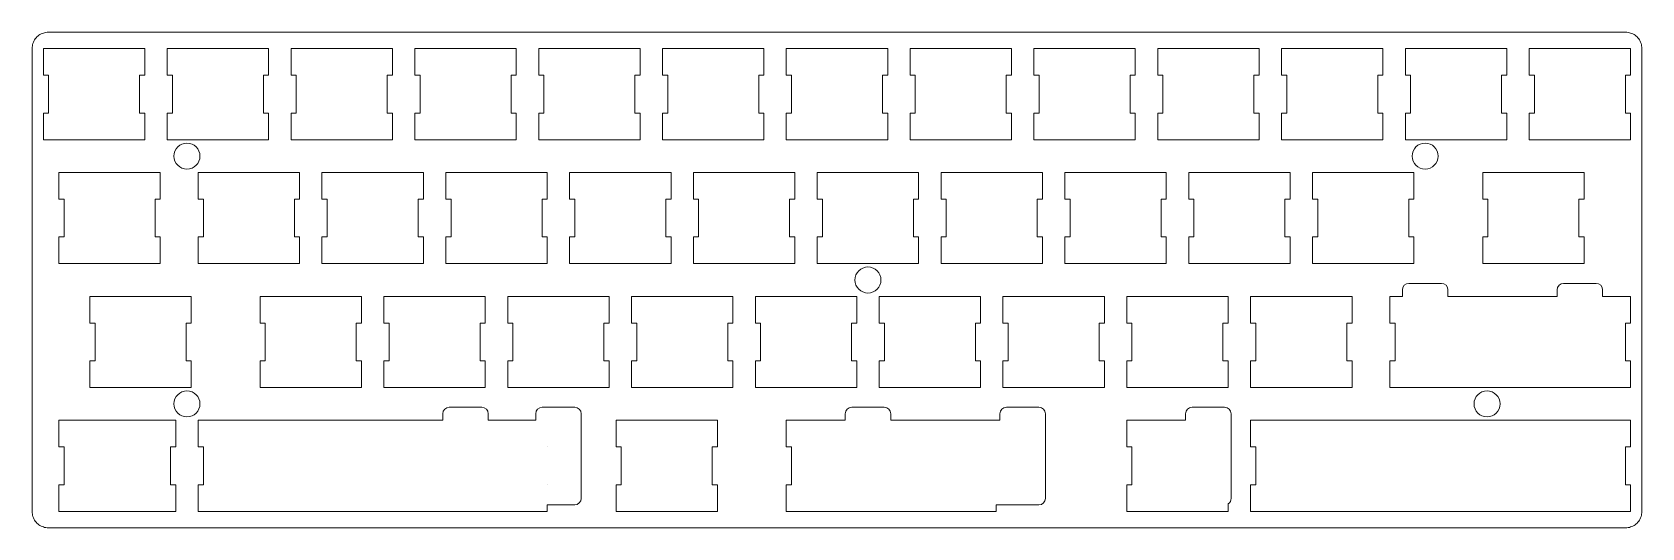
# Model space of a CAD drawing. Extents: x 0 to 248, y 0 to 76.
import ezdxf

# ---------------------------------------------------------------- set-up
doc = ezdxf.new("R2010")
doc.units = 0
doc.layers.get('0').update_dxf_attribs({"lineweight": 5, "true_color": 0xffffff})

msp = doc.modelspace()

# ---------------------------------------------------------------- linework, layer by layer
at = {"color": 0}
for p, q in [((0.125402, 74.1729), (0.163987, 74.3645)), ((0.163987, 74.3645), (0.216352, 74.5532)), ((0.216352, 74.5532), (0.285254, 74.7377)), ((0.285254, 74.7377), (0.366557, 74.9155)), ((0.366557, 74.9155), (0.463021, 75.088)), ((0.463021, 75.088), (0.571885, 75.2507)), ((0.571885, 75.2507), (0.693152, 75.4048)), ((0.693152, 75.4048), (0.826823, 75.5481)), ((0.826823, 75.5481), (0.970139, 75.6818)), ((0.970139, 75.6818), (1.12448, 75.8031)), ((1.12448, 75.8031), (1.28709, 75.9121)), ((1.28709, 75.9121), (1.45934, 76.0084)), ((1.45934, 76.0084), (1.63711, 76.0899)), ((1.63711, 76.0899), (1.82177, 76.1587)), ((1.82177, 76.1587), (2.01056, 76.2109)), ((2.01056, 76.2109), (2.20211, 76.2497)), ((2.20211, 76.2497), (2.39779, 76.273)), ((2.39779, 76.273), (2.59485, 76.2811)), ((2.59485, 76.2811), (245.245, 76.2801)), ((245.245, 76.2801), (245.442, 76.273)), ((245.442, 76.273), (245.637, 76.2497)), ((245.637, 76.2497), (245.828, 76.2109)), ((245.828, 76.2109), (246.018, 76.1587)), ((246.018, 76.1587), (246.202, 76.0899)), ((246.202, 76.0899), (246.379, 76.0084)), ((246.379, 76.0084), (246.552, 75.9121)), ((246.552, 75.9121), (246.714, 75.8031)), ((246.714, 75.8031), (246.869, 75.6818)), ((246.869, 75.6818), (247.013, 75.5481)), ((247.013, 75.5481), (247.147, 75.4048)), ((247.147, 75.4048), (247.268, 75.2507)), ((247.268, 75.2507), (247.377, 75.088)), ((247.377, 75.088), (247.472, 74.9155)), ((247.472, 74.9155), (247.555, 74.7377)), ((247.555, 74.7377), (247.622, 74.5532)), ((247.622, 74.5532), (247.676, 74.3645)), ((247.676, 74.3645), (247.715, 74.1729)), ((0.093707, 2.57969), (0.095085, 73.7803)), ((0.095085, 73.7803), (0.101975, 73.9771)), ((0.101975, 73.9771), (0.125402, 74.1729)), ((1.819065, 73.7553), (1.81905, 69.6556)), ((17.41977, 69.6556), (17.419785, 73.7553)), ((20.86899, 73.7553), (20.868975, 69.6556)), ((36.469695, 69.6556), (36.46971, 73.7553)), ((39.91899, 73.7553), (39.918975, 69.6556)), ((55.519695, 69.6556), (55.51971, 73.7553)), ((58.96899, 73.7553), (58.968975, 69.6556)), ((74.569695, 69.6556), (74.56971, 73.7553)), ((78.01899, 73.7553), (78.018975, 69.6556)), ((93.619695, 69.6556), (93.61971, 73.7553)), ((97.06829, 73.7553), (97.068275, 69.6556)), ((112.668995, 69.6556), (112.66901, 73.7553)), ((116.11814, 73.7553), (116.118125, 69.6556)), ((131.718845, 69.6556), (131.71886, 73.7553)), ((135.16914, 73.7553), (135.169125, 69.6556)), ((150.769845, 69.6556), (150.76986, 73.7553)), ((154.21914, 73.7553), (154.219125, 69.6556)), ((169.819845, 69.6556), (169.81986, 73.7553)), ((173.26914, 73.7553), (173.269125, 69.6556)), ((188.869845, 69.6556), (188.86986, 73.7553)), ((192.31914, 73.7553), (192.319125, 69.6556)), ((207.919845, 69.6556), (207.91986, 73.7553)), ((211.36914, 73.7553), (211.369125, 69.6556)), ((226.969845, 69.6556), (226.96986, 73.7553)), ((230.41914, 73.7553), (230.419125, 69.6556)), ((246.019845, 69.6556), (246.01986, 73.7553)), ((247.715, 74.1729), (247.738, 73.9771)), ((247.738, 73.9771), (247.745, 73.7803)), ((247.745, 73.7803), (247.745, 2.57969)), ((1.81905, 69.6556), (2.61968, 69.6556)), ((2.61968, 69.6556), (2.61968, 63.8556)), ((16.61917, 63.8556), (16.61917, 69.6556)), ((16.61917, 69.6556), (17.41977, 69.6556)), ((20.868975, 69.6556), (21.669605, 69.6556)), ((21.669605, 69.6556), (21.669605, 63.8556)), ((35.669095, 63.8556), (35.669095, 69.6556)), ((35.669095, 69.6556), (36.469695, 69.6556)), ((39.918975, 69.6556), (40.719605, 69.6556)), ((40.719605, 69.6556), (40.719605, 63.8556)), ((54.719095, 63.8556), (54.719095, 69.6556)), ((54.719095, 69.6556), (55.519695, 69.6556)), ((58.968975, 69.6556), (59.769605, 69.6556)), ((59.769605, 69.6556), (59.769605, 63.8556)), ((73.769095, 63.8556), (73.769095, 69.6556)), ((73.769095, 69.6556), (74.569695, 69.6556)), ((78.018975, 69.6556), (78.819605, 69.6556)), ((78.819605, 69.6556), (78.819605, 63.8556)), ((92.819095, 63.8556), (92.819095, 69.6556)), ((92.819095, 69.6556), (93.619695, 69.6556)), ((97.068275, 69.6556), (97.868905, 69.6556)), ((97.868905, 69.6556), (97.868905, 63.8556)), ((111.868395, 63.8556), (111.868395, 69.6556)), ((111.868395, 69.6556), (112.668995, 69.6556)), ((116.118125, 69.6556), (116.918755, 69.6556)), ((116.918755, 69.6556), (116.918755, 63.8556)), ((130.918245, 63.8556), (130.918245, 69.6556)), ((130.918245, 69.6556), (131.718845, 69.6556)), ((135.169125, 69.6556), (135.969755, 69.6556)), ((135.969755, 69.6556), (135.969755, 63.8556)), ((149.969245, 63.8556), (149.969245, 69.6556)), ((149.969245, 69.6556), (150.769845, 69.6556)), ((154.219125, 69.6556), (155.019755, 69.6556)), ((155.019755, 69.6556), (155.019755, 63.8556)), ((169.019245, 63.8556), (169.019245, 69.6556)), ((169.019245, 69.6556), (169.819845, 69.6556)), ((173.269125, 69.6556), (174.069755, 69.6556)), ((174.069755, 69.6556), (174.069755, 63.8556)), ((188.069245, 63.8556), (188.069245, 69.6556)), ((188.069245, 69.6556), (188.869845, 69.6556)), ((192.319125, 69.6556), (193.119755, 69.6556)), ((193.119755, 69.6556), (193.119755, 63.8556)), ((207.119245, 63.8556), (207.119245, 69.6556)), ((207.119245, 69.6556), (207.919845, 69.6556)), ((211.369125, 69.6556), (212.169755, 69.6556)), ((212.169755, 69.6556), (212.169755, 63.8556)), ((226.169245, 63.8556), (226.169245, 69.6556)), ((226.169245, 69.6556), (226.969845, 69.6556)), ((230.419125, 69.6556), (231.219755, 69.6556)), ((231.219755, 69.6556), (231.219755, 63.8556)), ((245.219245, 63.8556), (245.219245, 69.6556)), ((245.219245, 69.6556), (246.019845, 69.6556)), ((1.819065, 59.7559), (1.81905, 63.8556)), ((2.61968, 63.8556), (1.81905, 63.8556)), ((17.41977, 63.8556), (16.61917, 63.8556)), ((17.41977, 63.8556), (17.419785, 59.7559)), ((20.86899, 59.7559), (20.868975, 63.8556)), ((21.669605, 63.8556), (20.868975, 63.8556)), ((36.469695, 63.8556), (35.669095, 63.8556)), ((36.469695, 63.8556), (36.46971, 59.7559)), ((39.91899, 59.7559), (39.918975, 63.8556)), ((40.719605, 63.8556), (39.918975, 63.8556)), ((55.519695, 63.8556), (54.719095, 63.8556)), ((55.519695, 63.8556), (55.51971, 59.7559)), ((58.96899, 59.7559), (58.968975, 63.8556)), ((59.769605, 63.8556), (58.968975, 63.8556)), ((74.569695, 63.8556), (73.769095, 63.8556)), ((74.569695, 63.8556), (74.56971, 59.7559)), ((78.01899, 59.7559), (78.018975, 63.8556)), ((78.819605, 63.8556), (78.018975, 63.8556)), ((93.619695, 63.8556), (92.819095, 63.8556)), ((93.619695, 63.8556), (93.61971, 59.7559)), ((97.06829, 59.7559), (97.068275, 63.8556)), ((97.868905, 63.8556), (97.068275, 63.8556)), ((112.668995, 63.8556), (111.868395, 63.8556)), ((112.668995, 63.8556), (112.66901, 59.7559)), ((116.11814, 59.7559), (116.118125, 63.8556)), ((116.918755, 63.8556), (116.118125, 63.8556)), ((131.718845, 63.8556), (130.918245, 63.8556)), ((131.718845, 63.8556), (131.71886, 59.7559)), ((135.16914, 59.7559), (135.169125, 63.8556)), ((135.969755, 63.8556), (135.169125, 63.8556)), ((150.769845, 63.8556), (149.969245, 63.8556)), ((150.769845, 63.8556), (150.76986, 59.7559)), ((154.21914, 59.7559), (154.219125, 63.8556)), ((155.019755, 63.8556), (154.219125, 63.8556)), ((169.819845, 63.8556), (169.019245, 63.8556)), ((169.819845, 63.8556), (169.81986, 59.7559)), ((173.26914, 59.7559), (173.269125, 63.8556)), ((174.069755, 63.8556), (173.269125, 63.8556)), ((188.869845, 63.8556), (188.069245, 63.8556)), ((188.869845, 63.8556), (188.86986, 59.7559)), ((192.31914, 59.7559), (192.319125, 63.8556)), ((193.119755, 63.8556), (192.319125, 63.8556)), ((207.919845, 63.8556), (207.119245, 63.8556)), ((207.919845, 63.8556), (207.91986, 59.7559)), ((211.36914, 59.7559), (211.369125, 63.8556)), ((212.169755, 63.8556), (211.369125, 63.8556)), ((226.969845, 63.8556), (226.169245, 63.8556)), ((226.969845, 63.8556), (226.96986, 59.7559)), ((230.41914, 59.7559), (230.419125, 63.8556)), ((231.219755, 63.8556), (230.419125, 63.8556)), ((246.019845, 63.8556), (245.219245, 63.8556)), ((246.019845, 63.8556), (246.01986, 59.7559)), ((4.200295, 54.7053), (4.20028, 50.6056)), ((19.801, 50.6056), (19.801015, 54.7053)), ((25.63149, 54.7053), (25.631475, 50.6056)), ((41.232195, 50.6056), (41.23221, 54.7053)), ((44.68149, 54.7053), (44.681475, 50.6056)), ((60.282195, 50.6056), (60.28221, 54.7053)), ((63.73149, 54.7053), (63.731475, 50.6056)), ((79.332195, 50.6056), (79.33221, 54.7053)), ((82.78149, 54.7053), (82.781475, 50.6056)), ((98.382195, 50.6056), (98.38221, 54.7053)), ((101.83164, 54.7053), (101.831625, 50.6056)), ((117.432345, 50.6056), (117.43236, 54.7053)), ((120.88164, 54.7053), (120.881625, 50.6056)), ((136.482345, 50.6056), (136.48236, 54.7053)), ((139.93164, 54.7053), (139.931625, 50.6056)), ((155.532345, 50.6056), (155.53236, 54.7053)), ((158.98164, 54.7053), (158.981625, 50.6056)), ((174.582345, 50.6056), (174.58236, 54.7053)), ((178.03164, 54.7053), (178.031625, 50.6056)), ((193.632345, 50.6056), (193.63236, 54.7053)), ((197.08164, 54.7053), (197.081625, 50.6056)), ((212.682345, 50.6056), (212.68236, 54.7053)), ((223.27514, 54.7053), (223.275125, 50.6056)), ((238.875845, 50.6056), (238.87586, 54.7053)), ((4.20028, 50.6056), (5.00091, 50.6056)), ((5.00091, 50.6056), (5.00091, 44.8056)), ((19.0004, 44.8056), (19.0004, 50.6056)), ((19.0004, 50.6056), (19.801, 50.6056)), ((25.631475, 50.6056), (26.432105, 50.6056)), ((26.432105, 50.6056), (26.432105, 44.8056)), ((40.431595, 44.8056), (40.431595, 50.6056)), ((40.431595, 50.6056), (41.232195, 50.6056)), ((44.681475, 50.6056), (45.482105, 50.6056)), ((45.482105, 50.6056), (45.482105, 44.8056)), ((59.481595, 44.8056), (59.481595, 50.6056)), ((59.481595, 50.6056), (60.282195, 50.6056)), ((63.731475, 50.6056), (64.532105, 50.6056)), ((64.532105, 50.6056), (64.532105, 44.8056)), ((78.531595, 44.8056), (78.531595, 50.6056)), ((78.531595, 50.6056), (79.332195, 50.6056)), ((82.781475, 50.6056), (83.582105, 50.6056)), ((83.582105, 50.6056), (83.582105, 44.8056)), ((97.581595, 44.8056), (97.581595, 50.6056)), ((97.581595, 50.6056), (98.382195, 50.6056)), ((101.831625, 50.6056), (102.632255, 50.6056)), ((102.632255, 50.6056), (102.632255, 44.8056)), ((116.631745, 44.8056), (116.631745, 50.6056)), ((116.631745, 50.6056), (117.432345, 50.6056)), ((120.881625, 50.6056), (121.682255, 50.6056)), ((121.682255, 50.6056), (121.682255, 44.8056)), ((135.681745, 44.8056), (135.681745, 50.6056)), ((135.681745, 50.6056), (136.482345, 50.6056)), ((139.931625, 50.6056), (140.732255, 50.6056)), ((140.732255, 50.6056), (140.732255, 44.8056)), ((154.731745, 44.8056), (154.731745, 50.6056)), ((154.731745, 50.6056), (155.532345, 50.6056)), ((158.981625, 50.6056), (159.782255, 50.6056)), ((159.782255, 50.6056), (159.782255, 44.8056)), ((173.781745, 44.8056), (173.781745, 50.6056)), ((173.781745, 50.6056), (174.582345, 50.6056)), ((178.031625, 50.6056), (178.832255, 50.6056)), ((178.832255, 50.6056), (178.832255, 44.8056)), ((192.831745, 44.8056), (192.831745, 50.6056)), ((192.831745, 50.6056), (193.632345, 50.6056)), ((197.081625, 50.6056), (197.882255, 50.6056)), ((197.882255, 50.6056), (197.882255, 44.8056)), ((211.881745, 44.8056), (211.881745, 50.6056)), ((211.881745, 50.6056), (212.682345, 50.6056)), ((223.275125, 50.6056), (224.075755, 50.6056)), ((224.075755, 50.6056), (224.075755, 44.8056)), ((238.075245, 44.8056), (238.075245, 50.6056)), ((238.075245, 50.6056), (238.875845, 50.6056)), ((4.200295, 40.7059), (4.20028, 44.8056)), ((5.00091, 44.8056), (4.20028, 44.8056)), ((19.801, 44.8056), (19.0004, 44.8056)), ((19.801, 44.8056), (19.801015, 40.7059)), ((25.63149, 40.7059), (25.631475, 44.8056)), ((26.432105, 44.8056), (25.631475, 44.8056)), ((41.232195, 44.8056), (40.431595, 44.8056)), ((41.232195, 44.8056), (41.23221, 40.7059)), ((44.68149, 40.7059), (44.681475, 44.8056)), ((45.482105, 44.8056), (44.681475, 44.8056)), ((60.282195, 44.8056), (59.481595, 44.8056)), ((60.282195, 44.8056), (60.28221, 40.7059)), ((63.73149, 40.7059), (63.731475, 44.8056)), ((64.532105, 44.8056), (63.731475, 44.8056)), ((79.332195, 44.8056), (78.531595, 44.8056)), ((79.332195, 44.8056), (79.33221, 40.7059)), ((82.78149, 40.7059), (82.781475, 44.8056)), ((83.582105, 44.8056), (82.781475, 44.8056)), ((98.382195, 44.8056), (97.581595, 44.8056)), ((98.382195, 44.8056), (98.38221, 40.7059)), ((101.83164, 40.7059), (101.831625, 44.8056)), ((102.632255, 44.8056), (101.831625, 44.8056)), ((117.432345, 44.8056), (116.631745, 44.8056)), ((117.432345, 44.8056), (117.43236, 40.7059)), ((120.88164, 40.7059), (120.881625, 44.8056)), ((121.682255, 44.8056), (120.881625, 44.8056)), ((136.482345, 44.8056), (135.681745, 44.8056)), ((136.482345, 44.8056), (136.48236, 40.7059)), ((139.93164, 40.7059), (139.931625, 44.8056)), ((140.732255, 44.8056), (139.931625, 44.8056)), ((155.532345, 44.8056), (154.731745, 44.8056)), ((155.532345, 44.8056), (155.53236, 40.7059)), ((158.98164, 40.7059), (158.981625, 44.8056)), ((159.782255, 44.8056), (158.981625, 44.8056)), ((174.582345, 44.8056), (173.781745, 44.8056)), ((174.582345, 44.8056), (174.58236, 40.7059)), ((178.03164, 40.7059), (178.031625, 44.8056)), ((178.832255, 44.8056), (178.031625, 44.8056)), ((193.632345, 44.8056), (192.831745, 44.8056)), ((193.632345, 44.8056), (193.63236, 40.7059)), ((197.08164, 40.7059), (197.081625, 44.8056)), ((197.882255, 44.8056), (197.081625, 44.8056)), ((212.682345, 44.8056), (211.881745, 44.8056)), ((212.682345, 44.8056), (212.68236, 40.7059)), ((223.27514, 40.7059), (223.275125, 44.8056)), ((224.075755, 44.8056), (223.275125, 44.8056)), ((238.875845, 44.8056), (238.075245, 44.8056)), ((238.875845, 44.8056), (238.87586, 40.7059)), ((8.962795, 35.6553), (8.96278, 31.5556)), ((24.5635, 31.5556), (24.563515, 35.6553)), ((35.15649, 35.6553), (35.156475, 31.5556)), ((50.757195, 31.5556), (50.75721, 35.6553)), ((54.20649, 35.6553), (54.206475, 31.5556)), ((69.807195, 31.5556), (69.80721, 35.6553)), ((73.25649, 35.6553), (73.256475, 31.5556)), ((88.857195, 31.5556), (88.85721, 35.6553)), ((92.30674, 35.6553), (92.306725, 31.5556)), ((107.907445, 31.5556), (107.90746, 35.6553)), ((111.35664, 35.6553), (111.356625, 31.5556)), ((126.957345, 31.5556), (126.95736, 35.6553)), ((130.40664, 35.6553), (130.406625, 31.5556)), ((146.007345, 31.5556), (146.00736, 35.6553)), ((149.45664, 35.6553), (149.456625, 31.5556)), ((165.057345, 31.5556), (165.05736, 35.6553)), ((168.50664, 35.6553), (168.506625, 31.5556)), ((184.107345, 31.5556), (184.10736, 35.6553)), ((187.55664, 35.6553), (187.556625, 31.5556)), ((203.157345, 31.5556), (203.15736, 35.6553)), ((208.987385, 35.6553), (208.98737, 31.5556)), ((210.9125, 35.6553), (208.987385, 35.6553)), ((234.7125, 35.6553), (217.9125, 35.6553)), ((246.019615, 35.6553), (241.7125, 35.6553)), ((246.0196, 31.5556), (246.019615, 35.6553)), ((8.96278, 31.5556), (9.76341, 31.5556)), ((9.76341, 31.5556), (9.76341, 25.7556)), ((23.7629, 25.7556), (23.7629, 31.5556)), ((23.7629, 31.5556), (24.5635, 31.5556)), ((35.156475, 31.5556), (35.957105, 31.5556)), ((35.957105, 31.5556), (35.957105, 25.7556)), ((49.956595, 25.7556), (49.956595, 31.5556)), ((49.956595, 31.5556), (50.757195, 31.5556)), ((54.206475, 31.5556), (55.007105, 31.5556)), ((55.007105, 31.5556), (55.007105, 25.7556)), ((69.006595, 25.7556), (69.006595, 31.5556)), ((69.006595, 31.5556), (69.807195, 31.5556)), ((73.256475, 31.5556), (74.057105, 31.5556)), ((74.057105, 31.5556), (74.057105, 25.7556)), ((88.056595, 25.7556), (88.056595, 31.5556)), ((88.056595, 31.5556), (88.857195, 31.5556)), ((92.306725, 31.5556), (93.107355, 31.5556)), ((93.107355, 31.5556), (93.107355, 25.7556)), ((107.106845, 25.7556), (107.106845, 31.5556)), ((107.106845, 31.5556), (107.907445, 31.5556)), ((111.356625, 31.5556), (112.157255, 31.5556)), ((112.157255, 31.5556), (112.157255, 25.7556)), ((126.156745, 25.7556), (126.156745, 31.5556)), ((126.156745, 31.5556), (126.957345, 31.5556)), ((130.406625, 31.5556), (131.207255, 31.5556)), ((131.207255, 31.5556), (131.207255, 25.7556)), ((145.206745, 25.7556), (145.206745, 31.5556)), ((145.206745, 31.5556), (146.007345, 31.5556)), ((149.456625, 31.5556), (150.257255, 31.5556)), ((150.257255, 31.5556), (150.257255, 25.7556)), ((164.256745, 25.7556), (164.256745, 31.5556)), ((164.256745, 31.5556), (165.057345, 31.5556)), ((168.506625, 31.5556), (169.307255, 31.5556)), ((169.307255, 31.5556), (169.307255, 25.7556)), ((183.306745, 25.7556), (183.306745, 31.5556)), ((183.306745, 31.5556), (184.107345, 31.5556)), ((187.556625, 31.5556), (188.357255, 31.5556)), ((188.357255, 31.5556), (188.357255, 25.7556)), ((202.356745, 25.7556), (202.356745, 31.5556)), ((202.356745, 31.5556), (203.157345, 31.5556)), ((208.988, 31.5557), (209.788, 31.5557)), ((209.788, 31.5557), (209.788, 25.7555)), ((245.219, 25.7555), (245.219, 31.5557)), ((245.219, 31.5557), (246.02, 31.5557)), ((8.962795, 21.6559), (8.96278, 25.7556)), ((9.76341, 25.7556), (8.96278, 25.7556)), ((24.5635, 25.7556), (23.7629, 25.7556)), ((24.5635, 25.7556), (24.563515, 21.6559)), ((35.15649, 21.6559), (35.156475, 25.7556)), ((35.957105, 25.7556), (35.156475, 25.7556)), ((50.757195, 25.7556), (49.956595, 25.7556)), ((50.757195, 25.7556), (50.75721, 21.6559)), ((54.20649, 21.6559), (54.206475, 25.7556)), ((55.007105, 25.7556), (54.206475, 25.7556)), ((69.807195, 25.7556), (69.006595, 25.7556)), ((69.807195, 25.7556), (69.80721, 21.6559)), ((73.25649, 21.6559), (73.256475, 25.7556)), ((74.057105, 25.7556), (73.256475, 25.7556)), ((88.857195, 25.7556), (88.056595, 25.7556)), ((88.857195, 25.7556), (88.85721, 21.6559)), ((92.30674, 21.6559), (92.306725, 25.7556)), ((93.107355, 25.7556), (92.306725, 25.7556)), ((107.907445, 25.7556), (107.106845, 25.7556)), ((107.907445, 25.7556), (107.90746, 21.6559)), ((111.35664, 21.6559), (111.356625, 25.7556)), ((112.157255, 25.7556), (111.356625, 25.7556)), ((126.957345, 25.7556), (126.156745, 25.7556)), ((126.957345, 25.7556), (126.95736, 21.6559)), ((130.40664, 21.6559), (130.406625, 25.7556)), ((131.207255, 25.7556), (130.406625, 25.7556)), ((146.007345, 25.7556), (145.206745, 25.7556)), ((146.007345, 25.7556), (146.00736, 21.6559)), ((149.45664, 21.6559), (149.456625, 25.7556)), ((150.257255, 25.7556), (149.456625, 25.7556)), ((165.057345, 25.7556), (164.256745, 25.7556)), ((165.057345, 25.7556), (165.05736, 21.6559)), ((168.50664, 21.6559), (168.506625, 25.7556)), ((169.307255, 25.7556), (168.506625, 25.7556)), ((184.107345, 25.7556), (183.306745, 25.7556)), ((184.107345, 25.7556), (184.10736, 21.6559)), ((187.55664, 21.6559), (187.556625, 25.7556)), ((188.357255, 25.7556), (187.556625, 25.7556)), ((203.157345, 25.7556), (202.356745, 25.7556)), ((203.157345, 25.7556), (203.15736, 21.6559)), ((208.987385, 21.6559), (208.98737, 25.7556)), ((209.788, 25.7555), (208.988, 25.7555)), ((246.02, 25.7555), (245.219, 25.7555)), ((246.0196, 25.7556), (246.019615, 21.6559)), ((208.987385, 21.6559), (246.019615, 21.6559)), ((4.200295, 16.605315), (4.20028, 12.505615)), ((22.182315, 16.605315), (4.200295, 16.605315)), ((22.1823, 12.505615), (22.182315, 16.605315)), ((25.631585, 16.605315), (25.63157, 12.505615)), ((63.26935, 16.605315), (25.631585, 16.605315)), ((77.5623, 16.605315), (70.26935, 16.605315)), ((89.925385, 16.605315), (89.92537, 12.505615)), ((105.525615, 16.605315), (89.925385, 16.605315)), ((105.5256, 12.505615), (105.525615, 16.605315)), ((116.119385, 16.605315), (116.11937, 12.505615)), ((125.1875, 16.605315), (116.119385, 16.605315)), ((148.9875, 16.605315), (132.1875, 16.605315)), ((168.506385, 16.605315), (168.50637, 12.505615)), ((177.5625, 16.605315), (168.506385, 16.605315)), ((187.556385, 16.605315), (187.55637, 12.505615)), ((246.019615, 16.605315), (187.556385, 16.605315)), ((246.0196, 12.505615), (246.019615, 16.605315)), ((4.20028, 12.5057), (5.00091, 12.5057)), ((5.00091, 12.5057), (5.00091, 6.70553)), ((21.3817, 6.70553), (21.3817, 12.5057)), ((21.3817, 12.5057), (22.1823, 12.5057)), ((25.6315, 12.5057), (26.4322, 12.5057)), ((26.4322, 12.5057), (26.4322, 6.70553)), ((79.3321, 12.5057), (79.3323, 12.5057)), ((79.3321, 12.505615), (79.3321, 12.5057)), ((89.9252, 12.5057), (90.726, 12.5057)), ((90.726, 12.5057), (90.726, 6.70553)), ((104.725, 6.70553), (104.725, 12.5057)), ((104.725, 12.5057), (105.526, 12.5057)), ((116.12, 12.5057), (116.92, 12.5057)), ((116.92, 12.5057), (116.92, 6.70553)), ((168.506, 12.5057), (169.307, 12.5057)), ((169.307, 12.5057), (169.307, 6.70553)), ((187.556, 12.5057), (188.357, 12.5057)), ((188.357, 12.5057), (188.357, 6.70553)), ((245.219, 6.70553), (245.219, 12.5057)), ((245.219, 12.5057), (246.02, 12.5057)), ((4.200295, 2.605915), (4.20028, 6.705615)), ((5.00091, 6.70553), (4.20028, 6.70553)), ((22.1823, 6.70553), (21.3817, 6.70553)), ((22.1823, 6.705615), (22.182315, 2.605915)), ((26.4322, 6.70553), (25.6315, 6.70553)), ((25.631585, 2.605915), (25.63157, 6.705615)), ((79.3321, 6.705615), (79.3321, 6.70553)), ((79.3323, 6.70553), (79.3321, 6.70553)), ((90.726, 6.70553), (89.9252, 6.70553)), ((89.925385, 2.605915), (89.92537, 6.705615)), ((105.526, 6.70553), (104.725, 6.70553)), ((105.5256, 6.705615), (105.525615, 2.605915)), ((116.119385, 2.605915), (116.11937, 6.705615)), ((116.92, 6.70553), (116.12, 6.70553)), ((169.307, 6.70553), (168.506, 6.70553)), ((168.506385, 2.605915), (168.50637, 6.705615)), ((188.357, 6.70553), (187.556, 6.70553)), ((187.556385, 2.605915), (187.55637, 6.705615)), ((246.02, 6.70553), (245.219, 6.70553)), ((246.0196, 6.705615), (246.019615, 2.605915)), ((0.101975, 2.38263), (0.093707, 2.57969)), ((4.200295, 2.605915), (22.182315, 2.605915)), ((25.631585, 2.605915), (79.332115, 2.605915)), ((79.332111, 3.607), (79.332115, 2.605915)), ((89.925385, 2.605915), (105.525615, 2.605915)), ((116.119385, 2.605915), (148.388615, 2.605915)), ((148.388611, 3.606994), (148.388615, 2.605915)), ((168.506385, 2.605915), (184.107615, 2.605915)), ((184.107, 3.60497), (184.107, 3.768239)), ((184.107611, 3.768636), (184.107615, 2.605915)), ((187.556385, 2.605915), (246.019615, 2.605915)), ((247.745, 2.57969), (247.738, 2.38263)), ((0.125402, 2.18833), (0.101975, 2.38263)), ((0.163987, 1.99678), (0.125402, 2.18833)), ((0.216352, 1.80661), (0.163987, 1.99678)), ((0.285254, 1.62333), (0.216352, 1.80661)), ((0.366557, 1.44556), (0.285254, 1.62333)), ((0.463021, 1.27331), (0.366557, 1.44556)), ((0.571885, 1.1107), (0.463021, 1.27331)), ((0.693152, 0.956359), (0.571885, 1.1107)), ((0.826823, 0.811664), (0.693152, 0.956359)), ((0.970139, 0.677997), (0.826823, 0.811664)), ((1.12448, 0.556729), (0.970139, 0.677997)), ((1.28709, 0.447862), (1.12448, 0.556729)), ((1.45934, 0.352778), (1.28709, 0.447862)), ((1.63711, 0.270095), (1.45934, 0.352778)), ((1.82177, 0.202572), (1.63711, 0.270095)), ((2.01056, 0.148828), (1.82177, 0.202572)), ((2.20211, 0.110243), (2.01056, 0.148828)), ((2.39779, 0.086817), (2.20211, 0.110243)), ((2.59485, 0.079926), (2.39779, 0.086817)), ((245.245, 0.079926), (2.59485, 0.079926)), ((245.442, 0.086817), (245.245, 0.079926)), ((245.637, 0.110243), (245.442, 0.086817)), ((245.828, 0.148828), (245.637, 0.110243)), ((246.018, 0.202572), (245.828, 0.148828)), ((246.202, 0.270095), (246.018, 0.202572)), ((246.379, 0.352778), (246.202, 0.270095)), ((246.552, 0.447862), (246.379, 0.352778)), ((246.714, 0.556729), (246.552, 0.447862)), ((246.869, 0.677997), (246.714, 0.556729)), ((247.013, 0.811664), (246.869, 0.677997)), ((247.147, 0.956359), (247.013, 0.811664)), ((247.268, 1.1107), (247.147, 0.956359)), ((247.377, 1.27331), (247.268, 1.1107)), ((247.472, 1.44556), (247.377, 1.27331)), ((247.555, 1.62333), (247.472, 1.44556)), ((247.622, 1.80661), (247.555, 1.62333)), ((247.676, 1.99678), (247.622, 1.80661)), ((247.715, 2.18833), (247.676, 1.99678)), ((247.738, 2.38263), (247.715, 2.18833))]:
    msp.add_line(p, q, dxfattribs=at)
for p, q in [((1.819065, 73.7553), (17.419785, 73.7553)), ((20.86899, 73.7553), (36.46971, 73.7553)), ((39.91899, 73.7553), (55.51971, 73.7553)), ((58.96899, 73.7553), (74.56971, 73.7553)), ((78.01899, 73.7553), (93.61971, 73.7553)), ((97.06829, 73.7553), (112.66901, 73.7553)), ((116.11814, 73.7553), (131.71886, 73.7553)), ((135.16914, 73.7553), (150.76986, 73.7553)), ((154.21914, 73.7553), (169.81986, 73.7553)), ((173.26914, 73.7553), (188.86986, 73.7553)), ((192.31914, 73.7553), (207.91986, 73.7553)), ((211.36914, 73.7553), (226.96986, 73.7553)), ((230.41914, 73.7553), (246.01986, 73.7553)), ((1.819065, 59.7559), (17.419785, 59.7559)), ((20.86899, 59.7559), (36.46971, 59.7559)), ((39.91899, 59.7559), (55.51971, 59.7559)), ((58.96899, 59.7559), (74.56971, 59.7559)), ((78.01899, 59.7559), (93.61971, 59.7559)), ((97.06829, 59.7559), (112.66901, 59.7559)), ((116.11814, 59.7559), (131.71886, 59.7559)), ((135.16914, 59.7559), (150.76986, 59.7559)), ((154.21914, 59.7559), (169.81986, 59.7559)), ((173.26914, 59.7559), (188.86986, 59.7559)), ((192.31914, 59.7559), (207.91986, 59.7559)), ((211.36914, 59.7559), (226.96986, 59.7559)), ((230.41914, 59.7559), (246.01986, 59.7559)), ((4.200295, 54.7053), (19.801015, 54.7053)), ((25.63149, 54.7053), (41.23221, 54.7053)), ((44.68149, 54.7053), (60.28221, 54.7053)), ((63.73149, 54.7053), (79.33221, 54.7053)), ((82.78149, 54.7053), (98.38221, 54.7053)), ((101.83164, 54.7053), (117.43236, 54.7053)), ((120.88164, 54.7053), (136.48236, 54.7053)), ((139.93164, 54.7053), (155.53236, 54.7053)), ((158.98164, 54.7053), (174.58236, 54.7053)), ((178.03164, 54.7053), (193.63236, 54.7053)), ((197.08164, 54.7053), (212.68236, 54.7053)), ((223.27514, 54.7053), (238.87586, 54.7053)), ((4.200295, 40.7059), (19.801015, 40.7059)), ((25.63149, 40.7059), (41.23221, 40.7059)), ((44.68149, 40.7059), (60.28221, 40.7059)), ((63.73149, 40.7059), (79.33221, 40.7059)), ((82.78149, 40.7059), (98.38221, 40.7059)), ((101.83164, 40.7059), (117.43236, 40.7059)), ((120.88164, 40.7059), (136.48236, 40.7059)), ((139.93164, 40.7059), (155.53236, 40.7059)), ((158.98164, 40.7059), (174.58236, 40.7059)), ((178.03164, 40.7059), (193.63236, 40.7059)), ((197.08164, 40.7059), (212.68236, 40.7059)), ((223.27514, 40.7059), (238.87586, 40.7059)), ((216.9125, 37.6556), (211.9125, 37.6556)), ((240.7125, 37.6556), (235.7125, 37.6556)), ((8.962795, 35.6553), (24.563515, 35.6553)), ((35.15649, 35.6553), (50.75721, 35.6553)), ((54.20649, 35.6553), (69.80721, 35.6553)), ((73.25649, 35.6553), (88.85721, 35.6553)), ((92.30674, 35.6553), (107.90746, 35.6553)), ((111.35664, 35.6553), (126.95736, 35.6553)), ((130.40664, 35.6553), (146.00736, 35.6553)), ((149.45664, 35.6553), (165.05736, 35.6553)), ((168.50664, 35.6553), (184.10736, 35.6553)), ((187.55664, 35.6553), (203.15736, 35.6553)), ((210.9125, 36.6556), (210.9125, 35.6553)), ((217.9125, 36.6556), (217.9125, 35.6553)), ((234.7125, 36.6556), (234.7125, 35.6553)), ((241.7125, 36.6556), (241.7125, 35.6553)), ((8.962795, 21.6559), (24.563515, 21.6559)), ((35.15649, 21.6559), (50.75721, 21.6559)), ((54.20649, 21.6559), (69.80721, 21.6559)), ((73.25649, 21.6559), (88.85721, 21.6559)), ((92.30674, 21.6559), (107.90746, 21.6559)), ((111.35664, 21.6559), (126.95736, 21.6559)), ((130.40664, 21.6559), (146.00736, 21.6559)), ((149.45664, 21.6559), (165.05736, 21.6559)), ((168.50664, 21.6559), (184.10736, 21.6559)), ((187.55664, 21.6559), (203.15736, 21.6559)), ((63.26935, 17.607), (63.26935, 16.605315)), ((69.26935, 18.607), (64.26935, 18.607)), ((70.26935, 17.607), (70.26935, 16.605315)), ((77.5623, 17.607), (77.5623, 16.605315)), ((83.5623, 18.607), (78.5623, 18.607)), ((84.5623, 17.607), (84.5623, 4.607)), ((125.1875, 17.607), (125.1875, 16.605315)), ((131.1875, 18.607), (126.1875, 18.607)), ((132.1875, 17.607), (132.1875, 16.605315)), ((148.9875, 17.607), (148.9875, 16.605315)), ((154.9875, 18.607), (149.9875, 18.607)), ((155.9875, 17.607), (155.9875, 4.607)), ((177.5625, 17.607), (177.5625, 16.605315)), ((183.5625, 18.607), (178.5625, 18.607)), ((184.5625, 17.607), (184.5625, 4.607)), ((83.5623, 3.607), (79.332111, 3.607)), ((154.9875, 3.607), (148.388611, 3.606994))]:
    msp.add_line(p, q)
for centre in [(23.90685, 57.229995), (214.407, 57.229995), (128.682, 38.179995), (23.90685, 19.129995), (223.932, 19.13001)]:
    msp.add_circle(centre, 2)
for centre, start, end in [((211.9125, 36.6556), 90, 180), ((216.9125, 36.6556), 0, 90), ((235.7125, 36.6556), 90, 180), ((240.7125, 36.6556), 0, 90), ((64.26935, 17.607), 90, 180), ((69.26935, 17.607), 0, 90), ((78.5623, 17.607), 90, 180), ((83.5623, 17.607), 0, 90), ((126.1875, 17.607), 90, 180), ((131.1875, 17.607), 0, 90), ((149.9875, 17.607), 90, 180), ((154.9875, 17.607), 0, 90), ((178.5625, 17.607), 90, 180), ((183.5625, 17.607), 0, 90), ((83.5623, 4.607), 270, 0), ((154.9875, 4.607), 270, 0), ((183.5625, 4.607), 302.990502, 0)]:
    msp.add_arc(centre, 1, start, end)

doc.saveas('drawing.dxf')
